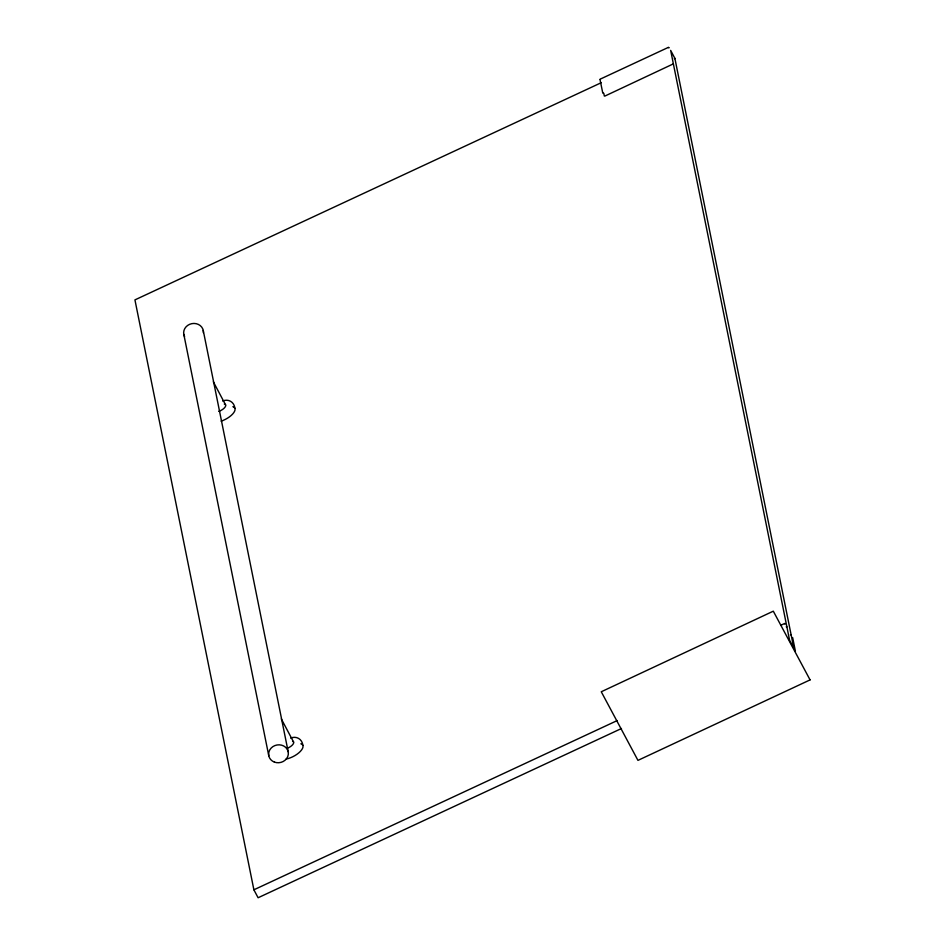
<?xml version="1.0" encoding="UTF-8"?>
<svg xmlns="http://www.w3.org/2000/svg" width="945" height="945" viewBox="0 0 945 945"><rect width="100%" height="100%" fill="white"/><g stroke="black" fill="none" stroke-linecap="round" stroke-linejoin="round"><path stroke-width="1.42" d="M673.372 63.858L604.977 96.024L604.327 96.024L603.796 93.378M600.146 79.167L668.587 47.285M601.185 82.735L134.934 299.884L253.886 889.8L258.103 897.75L621.479 728.512M780.818 625.271L784.763 623.428M253.886 889.8L617.262 720.551M668.505 47.734L669.166 47.746M674.281 58.602L674.931 58.602M603.43 93.106L602.78 93.106L600.004 79.486M784.681 623.889L785.33 623.889M786.228 626.807L786.878 626.807M790.445 634.756L791.107 634.756M222.713 401.023C228.229 398.601 234.242 401.849 234.88 408.287M290.682 738.116C296.198 735.694 302.211 738.943 302.861 745.381M213.357 381.827L225.619 404.944M281.326 718.921L293.588 742.038M792.642 637.544L795.418 651.294M203.246 330.455L288.201 751.83M183.814 334.376L268.77 755.74M184.594 336.574A9.911 8.93 -11.4 0 1 191.764 323.662A9.911 8.93 -11.4 0 1 203.376 332.794M300.841 743.786A13.218 5.54 -28 0 1 300.309 751.452A13.218 5.54 -28 0 1 286.122 759.036M292.584 741.234A6.603 2.764 -28 0 1 292.785 744.554A6.603 2.764 -28 0 1 286.725 748.464M224.296 404.07A6.603 2.764 -28 0 1 224.945 407.283A6.603 2.764 -28 0 1 218.756 411.37M233.923 407.177A13.218 5.54 -28 0 1 232.671 414.016A13.218 5.54 -28 0 1 221.142 421.163M232.872 406.693A13.218 5.54 -28 0 1 233.439 406.905M810.066 679.892L637.958 760.371L601.268 691.764L773.305 611.179L810.066 679.892M674.872 58.33L670.655 50.38L789.595 640.285L793.824 648.235L674.872 58.33M274.369 762.083A9.911 8.93 -11.4 0 0 288.32 752.598A9.911 8.93 -11.4 0 0 272.786 746.68A9.911 8.93 -11.4 0 0 274.369 762.083"/></g></svg>
